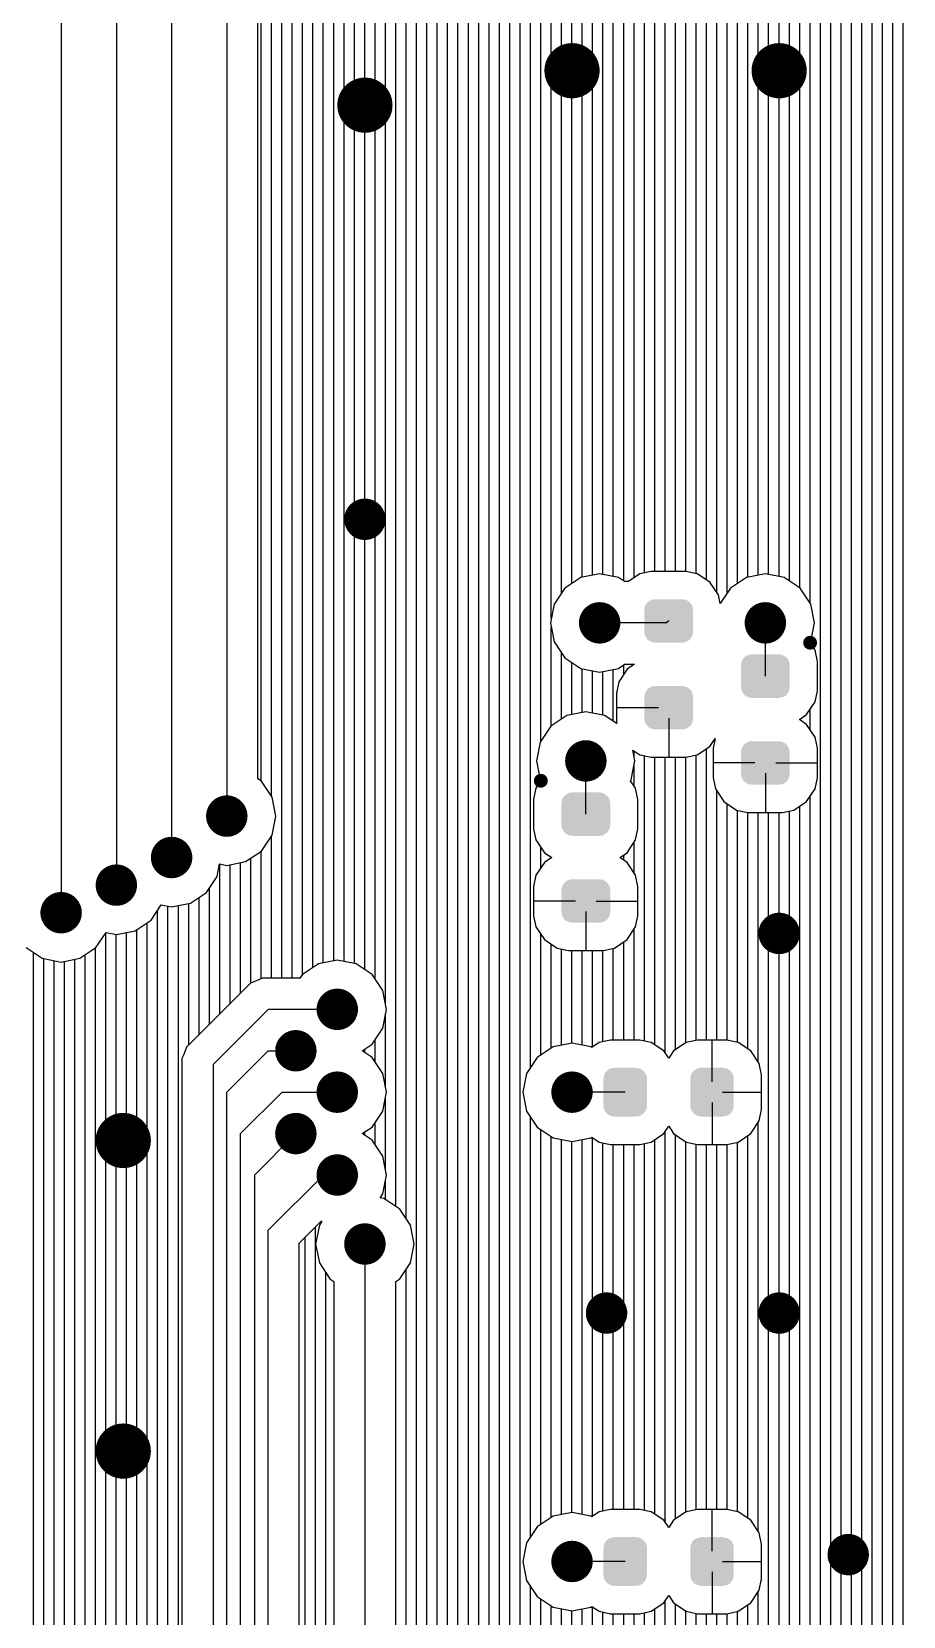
# Model space of a CAD drawing. Extents: x 295 to 953, y 10 to 290.
# Drawn here: x 778.62 to 805.08, y 114.29 to 162.4 of the extents above; entities that cross this region are included whole.
import ezdxf

# ---------------------------------------------------------------- set-up
doc = ezdxf.new("R2010")
doc.units = 0
doc.header["$LTSCALE"] = 5
doc.header["$MEASUREMENT"] = 0
doc.layers.get('0').update_dxf_attribs({"linetype": 'CONTINUOUS', "lineweight": 25})
doc.layers.add('DV-INT-A3_BOT', color=7, linetype='CONTINUOUS')

msp = doc.modelspace()

# ---------------------------------------------------------------- linework, layer by layer
for points, const_width in [([(795.44, 161.213, -1), (794.602, 161.213, -1)], 0.838), ([(801.727, 161.213, -1), (800.889, 161.213, -1)], 0.838), ([(789.154, 160.166, -1), (788.316, 160.166, -1)], 0.838), ([(789.049, 147.593, -1), (788.42, 147.593, -1)], 0.629), ([(796.174, 144.449, -1), (795.545, 144.449, -1)], 0.629), ([(801.203, 144.449, -1), (800.574, 144.449, -1)], 0.629), ([(802.351, 143.846, -1), (802.142, 143.846, -1)], 0.21), ([(795.755, 140.258, -1), (795.126, 140.258, -1)], 0.629), ([(794.179, 139.655, -1), (793.969, 139.655, -1)], 0.21), ([(784.858, 138.582, -1), (784.229, 138.582, -1)], 0.629), ([(783.182, 137.325, -1), (782.553, 137.325, -1)], 0.629), ([(781.505, 136.486, -1), (780.877, 136.486, -1)], 0.629), ([(779.829, 135.648, -1), (779.2, 135.648, -1)], 0.629), ([(801.622, 135.02, -1), (800.993, 135.02, -1)], 0.629), ([(788.211, 132.715, -1), (787.582, 132.715, -1)], 0.629), ([(786.953, 131.457, -1), (786.325, 131.457, -1)], 0.629), ([(788.211, 130.2, -1), (787.582, 130.2, -1)], 0.629), ([(795.335, 130.2, -1), (794.707, 130.2, -1)], 0.629), ([(781.82, 128.733, -1), (780.981, 128.733, -1)], 0.838), ([(786.953, 128.943, -1), (786.325, 128.943, -1)], 0.629), ([(788.211, 127.685, -1), (787.582, 127.685, -1)], 0.629), ([(789.049, 125.59, -1), (788.42, 125.59, -1)], 0.629), ([(796.383, 123.494, -1), (795.755, 123.494, -1)], 0.629), ([(801.622, 123.494, -1), (800.993, 123.494, -1)], 0.629), ([(781.82, 119.303, -1), (780.981, 119.303, -1)], 0.838), ([(795.335, 115.951, -1), (794.707, 115.951, -1)], 0.629), ([(803.717, 116.16, -1), (803.089, 116.16, -1)], 0.629)]:
    msp.add_lwpolyline(points, format="xyb", close=True, dxfattribs=dict(const_width=const_width))
for points in [[(798.697, 144.177), (798.697, 144.839), (797.213, 144.177), (797.213, 144.839)], [(798.695, 144.839), (798.681, 144.932), (797.215, 144.839), (797.23, 144.932)], [(798.681, 144.932), (798.676, 144.942), (797.23, 144.932), (797.232, 144.942)], [(798.676, 144.942), (798.636, 145.026), (797.232, 144.942), (797.275, 145.026)], [(798.636, 145.026), (798.627, 145.035), (797.275, 145.026), (797.28, 145.035)], [(798.627, 145.035), (798.564, 145.102), (797.28, 145.035), (797.348, 145.102)], [(798.564, 145.102), (798.551, 145.108), (797.348, 145.102), (797.355, 145.108)], [(798.551, 145.108), (798.471, 145.151), (797.355, 145.108), (797.442, 145.151)], [(798.471, 145.151), (798.451, 145.154), (797.442, 145.151), (797.449, 145.154)], [(798.451, 145.154), (798.368, 145.168), (797.449, 145.154), (797.542, 145.168)], [(798.68, 144.084), (798.695, 144.177), (797.229, 144.084), (797.215, 144.177)], [(798.678, 144.074), (798.68, 144.084), (797.234, 144.074), (797.229, 144.084)], [(798.634, 143.99), (798.678, 144.074), (797.274, 143.99), (797.234, 144.074)], [(798.63, 143.981), (798.634, 143.99), (797.282, 143.981), (797.274, 143.99)], [(798.561, 143.914), (798.63, 143.981), (797.346, 143.914), (797.282, 143.981)], [(798.555, 143.908), (798.561, 143.914), (797.358, 143.908), (797.346, 143.914)], [(798.467, 143.865), (798.555, 143.908), (797.439, 143.865), (797.358, 143.908)], [(798.46, 143.862), (798.467, 143.865), (797.459, 143.862), (797.439, 143.865)], [(798.368, 143.848), (798.46, 143.862), (797.542, 143.848), (797.459, 143.862)], [(801.561, 143.359), (801.497, 143.425), (800.214, 143.359), (800.282, 143.425)], [(801.497, 143.425), (801.485, 143.432), (800.282, 143.425), (800.289, 143.432)], [(801.485, 143.432), (801.405, 143.474), (800.289, 143.432), (800.376, 143.474)], [(801.405, 143.474), (801.385, 143.478), (800.376, 143.474), (800.383, 143.478)], [(801.385, 143.478), (801.301, 143.492), (800.383, 143.478), (800.476, 143.492)], [(801.63, 142.501), (801.63, 143.163), (800.147, 142.501), (800.147, 143.163)], [(801.628, 143.163), (801.615, 143.256), (800.149, 143.163), (800.164, 143.256)], [(801.615, 143.256), (801.61, 143.266), (800.164, 143.256), (800.166, 143.266)], [(801.61, 143.266), (801.57, 143.35), (800.166, 143.266), (800.209, 143.35)], [(801.57, 143.35), (801.561, 143.359), (800.209, 143.35), (800.214, 143.359)], [(798.627, 142.399), (798.564, 142.466), (797.28, 142.399), (797.348, 142.466)], [(798.564, 142.466), (798.551, 142.472), (797.348, 142.466), (797.355, 142.472)], [(798.551, 142.472), (798.471, 142.515), (797.355, 142.472), (797.442, 142.515)], [(798.471, 142.515), (798.451, 142.518), (797.442, 142.515), (797.449, 142.518)], [(798.451, 142.518), (798.368, 142.532), (797.449, 142.518), (797.542, 142.532)], [(801.613, 142.408), (801.628, 142.501), (800.162, 142.408), (800.149, 142.501)], [(801.612, 142.397), (801.613, 142.408), (800.167, 142.397), (800.162, 142.408)], [(798.697, 141.541), (798.697, 142.203), (797.213, 141.541), (797.213, 142.203)], [(798.695, 142.203), (798.681, 142.296), (797.215, 142.203), (797.23, 142.296)], [(798.681, 142.296), (798.676, 142.306), (797.23, 142.296), (797.232, 142.306)], [(798.676, 142.306), (798.636, 142.39), (797.232, 142.306), (797.275, 142.39)], [(798.636, 142.39), (798.627, 142.399), (797.275, 142.39), (797.28, 142.399)], [(801.568, 142.313), (801.612, 142.397), (800.207, 142.313), (800.167, 142.397)], [(801.563, 142.304), (801.568, 142.313), (800.216, 142.304), (800.207, 142.313)], [(801.495, 142.238), (801.563, 142.304), (800.28, 142.238), (800.216, 142.304)], [(801.488, 142.231), (801.495, 142.238), (800.292, 142.231), (800.28, 142.238)], [(801.401, 142.189), (801.488, 142.231), (800.373, 142.189), (800.292, 142.231)], [(801.394, 142.185), (801.401, 142.189), (800.392, 142.185), (800.373, 142.189)], [(801.301, 142.172), (801.394, 142.185), (800.476, 142.172), (800.392, 142.185)], [(798.68, 141.448), (798.695, 141.541), (797.229, 141.448), (797.215, 141.541)], [(798.678, 141.437), (798.68, 141.448), (797.234, 141.437), (797.229, 141.448)], [(798.634, 141.353), (798.678, 141.437), (797.274, 141.353), (797.234, 141.437)], [(798.63, 141.345), (798.634, 141.353), (797.282, 141.345), (797.274, 141.353)], [(798.561, 141.278), (798.63, 141.345), (797.346, 141.278), (797.282, 141.345)], [(798.555, 141.272), (798.561, 141.278), (797.358, 141.272), (797.346, 141.278)], [(798.467, 141.229), (798.555, 141.272), (797.439, 141.229), (797.358, 141.272)], [(798.46, 141.226), (798.467, 141.229), (797.459, 141.226), (797.439, 141.229)], [(798.368, 141.212), (798.46, 141.226), (797.542, 141.212), (797.459, 141.226)], [(801.63, 139.864), (801.63, 140.527), (800.147, 139.864), (800.147, 140.527)], [(801.628, 140.527), (801.615, 140.619), (800.149, 140.527), (800.164, 140.619)], [(801.615, 140.619), (801.61, 140.63), (800.164, 140.619), (800.166, 140.63)], [(801.61, 140.63), (801.57, 140.714), (800.166, 140.63), (800.209, 140.714)], [(801.57, 140.714), (801.561, 140.723), (800.209, 140.714), (800.214, 140.723)], [(801.561, 140.723), (801.497, 140.789), (800.214, 140.723), (800.282, 140.789)], [(801.497, 140.789), (801.485, 140.796), (800.282, 140.789), (800.289, 140.796)], [(801.485, 140.796), (801.405, 140.838), (800.289, 140.796), (800.376, 140.838)], [(801.405, 140.838), (801.385, 140.842), (800.376, 140.838), (800.383, 140.842)], [(801.385, 140.842), (801.301, 140.856), (800.383, 140.842), (800.476, 140.856)], [(801.613, 139.772), (801.628, 139.864), (800.162, 139.772), (800.149, 139.864)], [(801.612, 139.761), (801.613, 139.772), (800.167, 139.761), (800.162, 139.772)], [(801.568, 139.677), (801.612, 139.761), (800.207, 139.677), (800.167, 139.761)], [(801.563, 139.668), (801.568, 139.677), (800.216, 139.668), (800.207, 139.677)], [(801.495, 139.602), (801.563, 139.668), (800.28, 139.602), (800.216, 139.668)], [(801.488, 139.595), (801.495, 139.602), (800.292, 139.595), (800.28, 139.602)], [(801.401, 139.553), (801.488, 139.595), (800.373, 139.553), (800.292, 139.595)], [(801.394, 139.549), (801.401, 139.553), (800.392, 139.549), (800.373, 139.553)], [(801.301, 139.535), (801.394, 139.549), (800.476, 139.535), (800.392, 139.549)], [(796.18, 138.972), (796.167, 139.065), (794.701, 138.972), (794.716, 139.065)], [(796.167, 139.065), (796.162, 139.075), (794.716, 139.065), (794.717, 139.075)], [(796.162, 139.075), (796.121, 139.159), (794.717, 139.075), (794.761, 139.159)], [(796.121, 139.159), (796.113, 139.168), (794.761, 139.159), (794.766, 139.168)], [(796.113, 139.168), (796.049, 139.234), (794.766, 139.168), (794.834, 139.234)], [(796.049, 139.234), (796.037, 139.241), (794.834, 139.234), (794.841, 139.241)], [(796.037, 139.241), (795.956, 139.283), (794.841, 139.241), (794.928, 139.283)], [(795.956, 139.283), (795.936, 139.287), (794.928, 139.283), (794.935, 139.287)], [(795.936, 139.287), (795.853, 139.301), (794.935, 139.287), (795.027, 139.301)], [(796.182, 138.31), (796.182, 138.972), (794.698, 138.31), (794.698, 138.972)], [(796.165, 138.217), (796.18, 138.31), (794.714, 138.217), (794.701, 138.31)], [(796.163, 138.206), (796.165, 138.217), (794.719, 138.206), (794.714, 138.217)], [(796.12, 138.122), (796.163, 138.206), (794.759, 138.122), (794.719, 138.206)], [(796.115, 138.113), (796.12, 138.122), (794.768, 138.113), (794.759, 138.122)], [(796.047, 138.047), (796.115, 138.113), (794.832, 138.047), (794.768, 138.113)], [(796.04, 138.04), (796.047, 138.047), (794.844, 138.04), (794.832, 138.047)], [(795.953, 137.998), (796.04, 138.04), (794.924, 137.998), (794.844, 138.04)], [(795.946, 137.994), (795.953, 137.998), (794.944, 137.994), (794.924, 137.998)], [(795.853, 137.981), (795.946, 137.994), (795.027, 137.981), (794.944, 137.994)], [(796.037, 136.605), (795.956, 136.647), (794.841, 136.605), (794.928, 136.647)], [(795.956, 136.647), (795.936, 136.651), (794.928, 136.647), (794.935, 136.651)], [(795.936, 136.651), (795.853, 136.665), (794.935, 136.651), (795.027, 136.665)], [(796.182, 135.673), (796.182, 136.336), (794.698, 135.673), (794.698, 136.336)], [(796.18, 136.336), (796.167, 136.428), (794.701, 136.336), (794.716, 136.428)], [(796.167, 136.428), (796.162, 136.439), (794.716, 136.428), (794.717, 136.439)], [(796.162, 136.439), (796.121, 136.523), (794.717, 136.439), (794.761, 136.523)], [(796.121, 136.523), (796.113, 136.532), (794.761, 136.523), (794.766, 136.532)], [(796.113, 136.532), (796.049, 136.598), (794.766, 136.532), (794.834, 136.598)], [(796.049, 136.598), (796.037, 136.605), (794.834, 136.598), (794.841, 136.605)], [(796.165, 135.581), (796.18, 135.673), (794.714, 135.581), (794.701, 135.673)], [(796.163, 135.57), (796.165, 135.581), (794.719, 135.57), (794.714, 135.581)], [(796.12, 135.486), (796.163, 135.57), (794.759, 135.486), (794.719, 135.57)], [(796.115, 135.477), (796.12, 135.486), (794.768, 135.477), (794.759, 135.486)], [(796.047, 135.411), (796.115, 135.477), (794.832, 135.411), (794.768, 135.477)], [(796.04, 135.404), (796.047, 135.411), (794.844, 135.404), (794.832, 135.411)], [(795.953, 135.362), (796.04, 135.404), (794.924, 135.362), (794.844, 135.404)], [(795.946, 135.358), (795.953, 135.362), (794.944, 135.358), (794.924, 135.362)], [(795.853, 135.344), (795.946, 135.358), (795.027, 135.344), (794.944, 135.358)], [(797.226, 130.808), (797.162, 130.874), (796.041, 130.808), (796.11, 130.874)], [(797.162, 130.874), (797.149, 130.881), (796.11, 130.874), (796.117, 130.881)], [(797.149, 130.881), (797.069, 130.922), (796.117, 130.881), (796.204, 130.922)], [(797.069, 130.922), (797.048, 130.926), (796.204, 130.922), (796.211, 130.926)], [(797.048, 130.926), (796.966, 130.939), (796.211, 130.926), (796.304, 130.939)], [(796.966, 130.939), (796.966, 130.942), (796.304, 130.939), (796.304, 130.942)], [(799.862, 130.808), (799.798, 130.874), (798.677, 130.808), (798.746, 130.874)], [(799.798, 130.874), (799.785, 130.881), (798.746, 130.874), (798.753, 130.881)], [(799.785, 130.881), (799.705, 130.922), (798.753, 130.881), (798.84, 130.922)], [(799.705, 130.922), (799.684, 130.926), (798.84, 130.922), (798.848, 130.926)], [(799.684, 130.926), (799.602, 130.939), (798.848, 130.926), (798.94, 130.939)], [(799.602, 130.939), (799.602, 130.942), (798.94, 130.939), (798.94, 130.942)], [(797.295, 130.613), (797.281, 130.705), (795.975, 130.613), (795.99, 130.705)], [(797.295, 130.611), (797.295, 130.613), (795.975, 130.611), (795.975, 130.613)], [(797.295, 129.789), (797.295, 130.611), (795.975, 129.789), (795.975, 130.611)], [(797.281, 130.705), (797.275, 130.716), (795.99, 130.705), (795.992, 130.716)], [(797.275, 130.716), (797.235, 130.799), (795.992, 130.716), (796.036, 130.799)], [(797.235, 130.799), (797.226, 130.808), (796.036, 130.799), (796.041, 130.808)], [(799.931, 130.613), (799.917, 130.705), (798.611, 130.613), (798.626, 130.705)], [(799.931, 130.611), (799.931, 130.613), (798.611, 130.611), (798.611, 130.613)], [(799.931, 129.789), (799.931, 130.611), (798.611, 129.789), (798.611, 130.611)], [(799.917, 130.705), (799.912, 130.716), (798.626, 130.705), (798.628, 130.716)], [(799.912, 130.716), (799.871, 130.799), (798.628, 130.716), (798.672, 130.799)], [(799.871, 130.799), (799.862, 130.808), (798.672, 130.799), (798.677, 130.808)], [(797.295, 129.787), (797.295, 129.789), (795.975, 129.787), (795.975, 129.789)], [(797.279, 129.695), (797.295, 129.787), (795.989, 129.695), (795.975, 129.787)], [(797.277, 129.684), (797.279, 129.695), (795.994, 129.684), (795.989, 129.695)], [(797.233, 129.601), (797.277, 129.684), (796.034, 129.601), (795.994, 129.684)], [(797.228, 129.591), (797.233, 129.601), (796.044, 129.591), (796.034, 129.601)], [(797.16, 129.526), (797.228, 129.591), (796.107, 129.526), (796.044, 129.591)], [(797.153, 129.519), (797.16, 129.526), (796.12, 129.519), (796.107, 129.526)], [(797.065, 129.478), (797.153, 129.519), (796.2, 129.478), (796.12, 129.519)], [(797.058, 129.474), (797.065, 129.478), (796.222, 129.474), (796.2, 129.478)], [(796.966, 129.461), (797.058, 129.474), (796.304, 129.461), (796.222, 129.474)], [(796.966, 129.458), (796.966, 129.461), (796.304, 129.458), (796.304, 129.461)], [(799.931, 129.787), (799.931, 129.789), (798.611, 129.787), (798.611, 129.789)], [(799.915, 129.695), (799.931, 129.787), (798.625, 129.695), (798.611, 129.787)], [(799.913, 129.684), (799.915, 129.695), (798.63, 129.684), (798.625, 129.695)], [(799.869, 129.601), (799.913, 129.684), (798.67, 129.601), (798.63, 129.684)], [(799.864, 129.591), (799.869, 129.601), (798.68, 129.591), (798.67, 129.601)], [(799.796, 129.526), (799.864, 129.591), (798.744, 129.526), (798.68, 129.591)], [(799.789, 129.519), (799.796, 129.526), (798.757, 129.519), (798.744, 129.526)], [(799.701, 129.478), (799.789, 129.519), (798.836, 129.478), (798.757, 129.519)], [(799.694, 129.474), (799.701, 129.478), (798.858, 129.474), (798.836, 129.478)], [(799.602, 129.461), (799.694, 129.474), (798.94, 129.461), (798.858, 129.474)], [(799.602, 129.458), (799.602, 129.461), (798.94, 129.458), (798.94, 129.461)], [(797.295, 116.363), (797.281, 116.455), (795.975, 116.363), (795.99, 116.455)], [(797.281, 116.455), (797.275, 116.467), (795.99, 116.455), (795.992, 116.467)], [(797.275, 116.467), (797.235, 116.55), (795.992, 116.467), (796.036, 116.55)], [(797.235, 116.55), (797.226, 116.559), (796.036, 116.55), (796.041, 116.559)], [(797.226, 116.559), (797.162, 116.625), (796.041, 116.559), (796.11, 116.625)], [(797.162, 116.625), (797.149, 116.631), (796.11, 116.625), (796.117, 116.631)], [(797.149, 116.631), (797.069, 116.673), (796.117, 116.631), (796.204, 116.673)], [(797.069, 116.673), (797.048, 116.676), (796.204, 116.673), (796.211, 116.676)], [(797.048, 116.676), (796.966, 116.69), (796.211, 116.676), (796.304, 116.69)], [(796.966, 116.69), (796.966, 116.692), (796.304, 116.69), (796.304, 116.692)], [(799.931, 116.363), (799.917, 116.455), (798.611, 116.363), (798.626, 116.455)], [(799.917, 116.455), (799.912, 116.467), (798.626, 116.455), (798.628, 116.467)], [(799.912, 116.467), (799.871, 116.55), (798.628, 116.467), (798.672, 116.55)], [(799.871, 116.55), (799.862, 116.559), (798.672, 116.55), (798.677, 116.559)], [(799.862, 116.559), (799.798, 116.625), (798.677, 116.559), (798.746, 116.625)], [(799.798, 116.625), (799.785, 116.631), (798.746, 116.625), (798.753, 116.631)], [(799.785, 116.631), (799.705, 116.673), (798.753, 116.631), (798.84, 116.673)], [(799.705, 116.673), (799.684, 116.676), (798.84, 116.673), (798.848, 116.676)], [(799.684, 116.676), (799.602, 116.69), (798.848, 116.676), (798.94, 116.69)], [(799.602, 116.69), (799.602, 116.692), (798.94, 116.69), (798.94, 116.692)], [(797.295, 116.361), (797.295, 116.363), (795.975, 116.361), (795.975, 116.363)], [(797.295, 115.54), (797.295, 116.361), (795.975, 115.54), (795.975, 116.361)], [(799.931, 116.361), (799.931, 116.363), (798.611, 116.361), (798.611, 116.363)], [(799.931, 115.54), (799.931, 116.361), (798.611, 115.54), (798.611, 116.361)], [(797.295, 115.538), (797.295, 115.54), (795.975, 115.538), (795.975, 115.54)], [(797.279, 115.446), (797.295, 115.538), (795.989, 115.446), (795.975, 115.538)], [(799.931, 115.538), (799.931, 115.54), (798.611, 115.538), (798.611, 115.54)], [(799.915, 115.446), (799.931, 115.538), (798.625, 115.446), (798.611, 115.538)], [(797.277, 115.435), (797.279, 115.446), (795.994, 115.435), (795.989, 115.446)], [(797.233, 115.351), (797.277, 115.435), (796.034, 115.351), (795.994, 115.435)], [(797.228, 115.342), (797.233, 115.351), (796.044, 115.342), (796.034, 115.351)], [(797.16, 115.276), (797.228, 115.342), (796.107, 115.276), (796.044, 115.342)], [(797.153, 115.27), (797.16, 115.276), (796.12, 115.27), (796.107, 115.276)], [(797.065, 115.228), (797.153, 115.27), (796.2, 115.228), (796.12, 115.27)], [(797.058, 115.225), (797.065, 115.228), (796.222, 115.225), (796.2, 115.228)], [(796.966, 115.211), (797.058, 115.225), (796.304, 115.211), (796.222, 115.225)], [(796.966, 115.209), (796.966, 115.211), (796.304, 115.209), (796.304, 115.211)], [(799.913, 115.435), (799.915, 115.446), (798.63, 115.435), (798.625, 115.446)], [(799.869, 115.351), (799.913, 115.435), (798.67, 115.351), (798.63, 115.435)], [(799.864, 115.342), (799.869, 115.351), (798.68, 115.342), (798.67, 115.351)], [(799.796, 115.276), (799.864, 115.342), (798.744, 115.276), (798.68, 115.342)], [(799.789, 115.27), (799.796, 115.276), (798.757, 115.27), (798.744, 115.276)], [(799.701, 115.228), (799.789, 115.27), (798.836, 115.228), (798.757, 115.27)], [(799.694, 115.225), (799.701, 115.228), (798.858, 115.225), (798.836, 115.228)], [(799.602, 115.211), (799.694, 115.225), (798.94, 115.211), (798.858, 115.225)], [(799.602, 115.209), (799.602, 115.211), (798.94, 115.209), (798.94, 115.211)]]:
    msp.add_solid(points)
at = {"layer": 'DV-INT-A3_BOT'}
for p, q in [((786.216, 133.658), (786.216, 220.935)), ((786.53, 133.658), (786.53, 220.935)), ((786.845, 133.775), (786.845, 220.935)), ((787.159, 133.989), (787.159, 220.935)), ((787.473, 134.123), (787.473, 220.935)), ((787.788, 134.186), (787.788, 220.935)), ((788.102, 134.165), (788.102, 220.935)), ((788.416, 134.102), (788.416, 220.935)), ((788.73, 133.917), (788.73, 220.935)), ((789.045, 133.628), (789.045, 220.935)), ((789.359, 132.857), (789.359, 220.935)), ((789.673, 126.721), (789.673, 220.935)), ((789.988, 126.348), (789.988, 220.935)), ((790.302, 111.94), (790.302, 220.935)), ((790.616, 111.625), (790.616, 220.935)), ((790.931, 111.445), (790.931, 220.935)), ((791.245, 111.445), (791.245, 220.935)), ((791.559, 111.445), (791.559, 220.935)), ((791.874, 111.445), (791.874, 220.935)), ((792.188, 111.445), (792.188, 220.935)), ((792.502, 111.445), (792.502, 220.935)), ((792.817, 111.445), (792.817, 220.935)), ((793.131, 111.445), (793.131, 220.935)), ((793.445, 111.445), (793.445, 220.935)), ((793.76, 130.954), (793.76, 220.935)), ((794.074, 140.858), (794.074, 220.935)), ((794.388, 144.592), (794.388, 220.935)), ((794.703, 145.363), (794.703, 220.935)), ((795.017, 145.652), (795.017, 220.935)), ((795.331, 145.837), (795.331, 220.935)), ((795.646, 145.899), (795.646, 220.935)), ((795.96, 145.92), (795.96, 220.935)), ((796.274, 145.858), (796.274, 220.935)), ((796.589, 145.723), (796.589, 220.935)), ((796.903, 145.82), (796.903, 220.935)), ((797.217, 145.966), (797.217, 220.935)), ((797.532, 146.008), (797.532, 220.935)), ((797.846, 146.008), (797.846, 220.935)), ((798.16, 146.008), (798.16, 220.935)), ((798.475, 146.008), (798.475, 220.935)), ((798.789, 145.946), (798.789, 220.935)), ((799.103, 145.749), (799.103, 220.935)), ((799.418, 145.363), (799.418, 220.935)), ((799.732, 145.363), (799.732, 220.935)), ((800.046, 145.652), (800.046, 220.935)), ((800.361, 145.837), (800.361, 220.935)), ((800.675, 145.899), (800.675, 220.935)), ((800.989, 145.92), (800.989, 220.935)), ((801.303, 145.858), (801.303, 220.935)), ((801.618, 145.723), (801.618, 220.797)), ((801.932, 145.51), (801.932, 220.482)), ((802.246, 145.049), (802.246, 220.168)), ((802.561, 111.445), (802.561, 219.854)), ((802.875, 111.445), (802.875, 219.539)), ((803.189, 111.445), (803.189, 219.225)), ((803.504, 111.445), (803.504, 218.911)), ((803.818, 111.445), (803.818, 218.597)), ((804.132, 111.445), (804.132, 218.282)), ((779.514, 202.285), (779.514, 135.648)), ((781.191, 201.866), (781.191, 136.486)), ((782.867, 201.447), (782.867, 137.325)), ((784.544, 201.028), (784.544, 138.582)), ((785.902, 139.181), (785.902, 200.424)), ((785.487, 139.714), (785.487, 199.892)), ((785.587, 139.642), (785.587, 199.963)), ((804.447, 111.445), (804.447, 183.748)), ((804.761, 111.445), (804.761, 182.99)), ((805.075, 111.445), (805.075, 182.675)), ((795.285, 145.828), (794.799, 145.505)), ((795.859, 145.941), (795.285, 145.828)), ((796.429, 145.828), (795.859, 145.941)), ((796.614, 145.707), (796.429, 145.828)), ((797.083, 145.941), (796.731, 145.707)), ((797.427, 146.008), (797.083, 145.941)), ((798.479, 146.008), (797.427, 146.008)), ((798.822, 145.941), (798.479, 146.008)), ((799.208, 145.681), (798.822, 145.941)), ((800.314, 145.828), (799.828, 145.505)), ((800.889, 145.941), (800.314, 145.828)), ((801.459, 145.828), (800.889, 145.941)), ((801.945, 145.505), (801.459, 145.828)), ((794.799, 145.505), (794.476, 145.019)), ((796.731, 145.707), (796.614, 145.707)), ((799.464, 145.296), (799.208, 145.681)), ((799.518, 145.036), (799.464, 145.296)), ((799.828, 145.505), (799.518, 145.036)), ((802.267, 145.019), (801.945, 145.505)), ((794.476, 145.019), (794.363, 144.449)), ((802.381, 144.449), (802.267, 145.019)), ((794.363, 144.449), (794.476, 143.875)), ((797.892, 144.449), (795.859, 144.449)), ((797.955, 144.508), (797.892, 144.449)), ((800.889, 142.832), (800.889, 144.449)), ((802.267, 143.875), (802.381, 144.449)), ((794.388, 141.319), (794.388, 144.303)), ((794.476, 143.875), (794.799, 143.389)), ((802.246, 143.846), (802.267, 143.875)), ((794.703, 141.532), (794.703, 143.532)), ((794.799, 143.389), (795.285, 143.066)), ((802.397, 143.62), (802.246, 143.846)), ((802.469, 143.28), (802.397, 143.62)), ((795.017, 141.667), (795.017, 143.242)), ((795.285, 143.066), (795.859, 142.953)), ((795.331, 141.729), (795.331, 143.058)), ((795.646, 141.708), (795.646, 142.995)), ((795.859, 142.953), (796.429, 143.066)), ((795.96, 141.646), (795.96, 142.974)), ((796.274, 141.461), (796.274, 143.037)), ((796.429, 143.066), (796.614, 143.192)), ((796.698, 143.041), (796.442, 142.656)), ((796.589, 142.882), (796.589, 143.171)), ((796.614, 143.192), (796.92, 143.192)), ((796.92, 143.192), (796.698, 143.041)), ((796.903, 143.179), (796.903, 143.192)), ((802.469, 142.387), (802.469, 143.28)), ((796.442, 142.656), (796.371, 142.316)), ((796.371, 142.316), (796.371, 141.423)), ((802.142, 141.662), (802.397, 142.048)), ((802.397, 142.048), (802.469, 142.387)), ((794.866, 141.637), (794.38, 141.314)), ((795.44, 141.75), (794.866, 141.637)), ((796.01, 141.637), (795.44, 141.75)), ((796.379, 141.394), (796.01, 141.637)), ((797.641, 141.872), (796.371, 141.872)), ((797.955, 141.558), (797.955, 140.371)), ((801.92, 141.516), (802.142, 141.662)), ((802.142, 141.365), (801.92, 141.516)), ((801.932, 141.503), (801.932, 141.524)), ((802.246, 141.206), (802.246, 141.822)), ((794.38, 141.314), (794.057, 140.828)), ((796.371, 141.423), (796.379, 141.394)), ((802.397, 140.979), (802.142, 141.365)), ((802.469, 140.64), (802.397, 140.979)), ((794.057, 140.828), (793.944, 140.258)), ((796.932, 140.258), (796.869, 140.585)), ((796.869, 140.585), (797.083, 140.439)), ((796.903, 140.401), (796.903, 140.56)), ((798.822, 140.439), (799.208, 140.698)), ((799.103, 131.78), (799.103, 140.631)), ((799.208, 140.698), (799.363, 140.933)), ((799.363, 140.933), (799.304, 140.64)), ((799.304, 140.64), (799.304, 139.747)), ((802.469, 139.747), (802.469, 140.64)), ((793.944, 140.258), (794.057, 139.684)), ((795.44, 138.641), (795.44, 140.258)), ((796.819, 139.684), (796.932, 140.258)), ((796.903, 139.496), (796.903, 140.112)), ((797.083, 140.439), (797.427, 140.371)), ((797.217, 131.751), (797.217, 140.413)), ((797.427, 140.371), (798.479, 140.371)), ((797.532, 131.633), (797.532, 140.371)), ((797.846, 131.39), (797.846, 140.371)), ((798.16, 131.495), (798.16, 140.371)), ((798.475, 131.705), (798.475, 140.371)), ((798.479, 140.371), (798.822, 140.439)), ((798.789, 131.772), (798.789, 140.434)), ((800.574, 140.195), (799.304, 140.195)), ((801.203, 140.195), (802.469, 140.195)), ((785.6, 139.638), (785.487, 139.714)), ((785.923, 139.152), (785.6, 139.638)), ((794.078, 139.655), (793.927, 139.429)), ((794.057, 139.684), (794.078, 139.655)), ((796.798, 139.655), (796.819, 139.684)), ((796.949, 139.429), (796.798, 139.655)), ((799.304, 139.747), (799.376, 139.408)), ((800.889, 139.881), (800.889, 138.695)), ((802.397, 139.408), (802.469, 139.747)), ((786.036, 138.582), (785.923, 139.152)), ((793.927, 139.429), (793.856, 139.089)), ((793.856, 139.089), (793.856, 138.196)), ((797.02, 139.089), (796.949, 139.429)), ((797.02, 138.196), (797.02, 139.089)), ((799.376, 139.408), (799.631, 139.022)), ((799.418, 131.78), (799.418, 139.341)), ((802.142, 139.022), (802.397, 139.408)), ((802.246, 111.445), (802.246, 139.181)), ((785.923, 138.008), (786.036, 138.582)), ((799.631, 139.022), (800.017, 138.762)), ((799.732, 131.776), (799.732, 138.955)), ((800.017, 138.762), (800.361, 138.695)), ((800.046, 131.713), (800.046, 138.758)), ((800.361, 131.508), (800.361, 138.695)), ((800.361, 138.695), (801.412, 138.695)), ((800.675, 131.105), (800.675, 138.695)), ((800.989, 111.445), (800.989, 138.695)), ((801.303, 111.445), (801.303, 138.695)), ((801.412, 138.695), (801.756, 138.762)), ((801.618, 111.445), (801.618, 138.737)), ((801.756, 138.762), (802.142, 139.022)), ((801.932, 111.445), (801.932, 138.884)), ((793.856, 138.196), (793.927, 137.857)), ((796.949, 137.857), (797.02, 138.196)), ((785.6, 137.522), (785.923, 138.008)), ((785.902, 133.658), (785.902, 137.978)), ((793.927, 137.857), (794.183, 137.471)), ((794.074, 137.015), (794.074, 137.631)), ((796.693, 137.471), (796.949, 137.857)), ((796.903, 136.855), (796.903, 137.79)), ((784.246, 136.75), (784.322, 137.128)), ((784.322, 137.128), (784.544, 137.086)), ((784.33, 132.58), (784.33, 137.128)), ((784.544, 137.086), (785.114, 137.199)), ((784.959, 133.209), (784.959, 137.17)), ((785.114, 137.199), (785.6, 137.522)), ((785.273, 133.515), (785.273, 137.304)), ((785.587, 133.645), (785.587, 137.517)), ((794.183, 137.174), (793.927, 136.788)), ((794.183, 137.471), (794.405, 137.325)), ((794.405, 137.325), (794.183, 137.174)), ((794.388, 137.312), (794.388, 137.333)), ((796.471, 137.325), (796.693, 137.471)), ((796.693, 137.174), (796.471, 137.325)), ((796.589, 137.245), (796.589, 137.4)), ((796.949, 136.788), (796.693, 137.174)), ((783.923, 136.264), (784.246, 136.75)), ((784.644, 132.895), (784.644, 137.107)), ((793.927, 136.788), (793.856, 136.449)), ((797.02, 136.449), (796.949, 136.788)), ((783.437, 135.942), (783.923, 136.264)), ((784.016, 132.266), (784.016, 136.407)), ((793.856, 136.449), (793.856, 135.556)), ((797.02, 135.556), (797.02, 136.449)), ((782.247, 135.426), (782.553, 135.887)), ((782.444, 101.777), (782.444, 135.724)), ((782.553, 135.887), (782.867, 135.828)), ((782.758, 102.091), (782.758, 135.849)), ((782.867, 135.828), (783.437, 135.942)), ((783.073, 102.405), (783.073, 135.87)), ((783.387, 131.637), (783.387, 135.933)), ((783.701, 131.952), (783.701, 136.118)), ((795.126, 136.004), (793.856, 136.004)), ((795.44, 135.69), (795.44, 134.504)), ((795.755, 136.004), (797.02, 136.004)), ((781.761, 135.103), (782.247, 135.426)), ((782.13, 101.462), (782.13, 135.351)), ((793.856, 135.556), (793.927, 135.217)), ((793.927, 135.217), (794.183, 134.831)), ((796.693, 134.831), (796.949, 135.217)), ((796.949, 135.217), (797.02, 135.556)), ((780.571, 134.588), (780.877, 135.049)), ((780.872, 101.387), (780.872, 135.045)), ((780.877, 135.049), (781.191, 134.99)), ((781.187, 101.387), (781.187, 134.99)), ((781.191, 134.99), (781.761, 135.103)), ((781.501, 101.387), (781.501, 135.053)), ((781.815, 101.387), (781.815, 135.141)), ((794.074, 131.332), (794.074, 134.99)), ((794.183, 134.831), (794.569, 134.571)), ((796.308, 134.571), (796.693, 134.831)), ((796.589, 131.78), (796.589, 134.764)), ((796.903, 131.78), (796.903, 135.15)), ((778.454, 134.588), (778.94, 134.265)), ((778.672, 101.387), (778.672, 134.441)), ((778.94, 134.265), (779.514, 134.152)), ((778.986, 101.387), (778.986, 134.257)), ((779.514, 134.152), (780.084, 134.265)), ((779.929, 101.387), (779.929, 134.236)), ((780.084, 134.265), (780.571, 134.588)), ((780.244, 101.387), (780.244, 134.37)), ((780.558, 101.387), (780.558, 134.584)), ((794.388, 131.541), (794.388, 134.693)), ((794.569, 134.571), (794.912, 134.504)), ((794.703, 131.629), (794.703, 134.546)), ((794.912, 134.504), (795.964, 134.504)), ((795.017, 131.692), (795.017, 134.504)), ((795.331, 131.629), (795.331, 134.504)), ((795.646, 131.579), (795.646, 134.504)), ((795.96, 131.734), (795.96, 134.504)), ((795.964, 134.504), (796.308, 134.571)), ((796.274, 131.78), (796.274, 134.567)), ((779.301, 101.387), (779.301, 134.194)), ((779.615, 101.387), (779.615, 134.173)), ((786.836, 133.771), (786.761, 133.658)), ((787.322, 134.093), (786.836, 133.771)), ((787.896, 134.207), (787.322, 134.093)), ((788.466, 134.093), (787.896, 134.207)), ((788.953, 133.771), (788.466, 134.093)), ((789.275, 133.285), (788.953, 133.771)), ((785.265, 133.511), (783.324, 131.57)), ((785.512, 133.611), (785.265, 133.511)), ((785.612, 133.658), (785.512, 133.611)), ((786.761, 133.658), (785.612, 133.658)), ((789.388, 132.715), (789.275, 133.285)), ((785.801, 132.715), (784.125, 131.038)), ((787.896, 132.715), (785.801, 132.715)), ((789.275, 132.14), (789.388, 132.715)), ((789.359, 130.342), (789.359, 132.568)), ((788.953, 131.654), (789.275, 132.14)), ((783.324, 131.57), (783.224, 131.323)), ((784.544, 130.2), (785.801, 131.457)), ((785.801, 131.457), (786.639, 131.457)), ((788.651, 131.457), (788.953, 131.654)), ((788.953, 131.256), (788.651, 131.457)), ((788.73, 131.403), (788.73, 131.508)), ((789.045, 131.114), (789.045, 131.797)), ((794.447, 131.579), (793.961, 131.256)), ((795.021, 131.692), (794.447, 131.579)), ((795.591, 131.579), (795.021, 131.692)), ((795.62, 131.558), (795.591, 131.579)), ((795.847, 131.709), (795.62, 131.558)), ((796.186, 131.78), (795.847, 131.709)), ((797.079, 131.78), (796.186, 131.78)), ((797.418, 131.709), (797.079, 131.78)), ((797.804, 131.453), (797.418, 131.709)), ((797.955, 131.231), (797.804, 131.453)), ((798.102, 131.453), (797.955, 131.231)), ((798.487, 131.709), (798.102, 131.453)), ((798.827, 131.78), (798.487, 131.709)), ((799.719, 131.78), (798.827, 131.78)), ((799.271, 130.514), (799.271, 131.78)), ((800.059, 131.709), (799.719, 131.78)), ((800.444, 131.453), (800.059, 131.709)), ((800.704, 131.067), (800.444, 131.453)), ((783.224, 131.323), (783.182, 131.223)), ((783.182, 131.223), (783.182, 102.51)), ((784.125, 131.038), (784.125, 102.12)), ((789.275, 130.77), (788.953, 131.256)), ((793.961, 131.256), (793.638, 130.77)), ((800.771, 130.724), (800.704, 131.067)), ((789.388, 130.2), (789.275, 130.77)), ((793.638, 130.77), (793.525, 130.2)), ((800.771, 129.672), (800.771, 130.724)), ((784.544, 101.701), (784.544, 130.2)), ((784.963, 128.943), (786.22, 130.2)), ((786.22, 130.2), (787.896, 130.2)), ((789.275, 129.626), (789.388, 130.2)), ((789.359, 127.828), (789.359, 130.053)), ((793.525, 130.2), (793.638, 129.626)), ((796.635, 130.2), (795.021, 130.2)), ((799.585, 130.2), (800.771, 130.2)), ((788.953, 129.14), (789.275, 129.626)), ((793.638, 129.626), (793.961, 129.14)), ((793.76, 116.705), (793.76, 129.441)), ((799.271, 129.886), (799.271, 128.616)), ((800.704, 129.328), (800.771, 129.672)), ((784.963, 101.282), (784.963, 128.943)), ((786.639, 128.943), (785.382, 127.685)), ((788.651, 128.943), (788.953, 129.14)), ((788.953, 128.741), (788.651, 128.943)), ((788.73, 128.888), (788.73, 128.993)), ((789.045, 128.599), (789.045, 129.282)), ((793.961, 129.14), (794.447, 128.817)), ((794.074, 117.082), (794.074, 129.064)), ((797.418, 128.687), (797.804, 128.943)), ((797.804, 128.943), (797.955, 129.165)), ((797.846, 117.141), (797.846, 129.005)), ((797.955, 129.165), (798.102, 128.943)), ((798.102, 128.943), (798.487, 128.687)), ((800.059, 128.687), (800.444, 128.943)), ((800.444, 128.943), (800.704, 129.328)), ((800.675, 116.856), (800.675, 129.29)), ((789.275, 128.255), (788.953, 128.741)), ((794.388, 117.292), (794.388, 128.855)), ((794.447, 128.817), (795.021, 128.704)), ((794.703, 117.38), (794.703, 128.767)), ((795.017, 117.443), (795.017, 128.704)), ((795.021, 128.704), (795.591, 128.817)), ((795.331, 117.38), (795.331, 128.767)), ((795.591, 128.817), (795.62, 128.838)), ((795.62, 128.838), (795.847, 128.687)), ((795.646, 117.329), (795.646, 128.817)), ((795.847, 128.687), (796.186, 128.616)), ((795.96, 117.484), (795.96, 128.662)), ((796.186, 128.616), (797.079, 128.616)), ((796.274, 117.531), (796.274, 128.616)), ((796.589, 117.531), (796.589, 128.616)), ((796.903, 117.531), (796.903, 128.616)), ((797.079, 128.616), (797.418, 128.687)), ((797.217, 117.501), (797.217, 128.645)), ((797.532, 117.384), (797.532, 128.762)), ((798.16, 117.246), (798.16, 128.901)), ((798.475, 117.455), (798.475, 128.691)), ((798.487, 128.687), (798.827, 128.616)), ((798.789, 117.522), (798.789, 128.624)), ((798.827, 128.616), (799.719, 128.616)), ((799.103, 117.531), (799.103, 128.616)), ((799.418, 117.531), (799.418, 128.616)), ((799.719, 128.616), (800.059, 128.687)), ((799.732, 117.526), (799.732, 128.62)), ((800.046, 117.463), (800.046, 128.683)), ((800.361, 117.258), (800.361, 128.888)), ((789.388, 127.685), (789.275, 128.255)), ((785.382, 127.685), (785.382, 100.863)), ((785.801, 126.009), (787.477, 127.685)), ((787.477, 127.685), (787.896, 127.685)), ((789.275, 127.111), (789.388, 127.685)), ((789.359, 126.931), (789.359, 127.539)), ((789.196, 126.99), (789.275, 127.111)), ((789.305, 126.969), (789.196, 126.99)), ((789.791, 126.646), (789.305, 126.969)), ((790.114, 126.16), (789.791, 126.646)), ((786.744, 125.615), (787.41, 126.286)), ((787.352, 126.16), (787.238, 125.59)), ((787.238, 125.59), (787.238, 126.114)), ((787.431, 126.281), (787.352, 126.16)), ((787.41, 126.286), (787.431, 126.281)), ((790.227, 125.59), (790.114, 126.16)), ((785.801, 100.444), (785.801, 126.009)), ((786.744, 100.255), (786.744, 125.615)), ((786.924, 99.291), (786.924, 125.799)), ((787.238, 125.59), (787.352, 125.016)), ((787.238, 99.291), (787.238, 125.586)), ((788.735, 125.59), (788.735, 112.179)), ((790.114, 125.016), (790.227, 125.59)), ((787.352, 125.016), (787.674, 124.53)), ((787.553, 99.291), (787.553, 124.714)), ((789.791, 124.53), (790.114, 125.016)), ((789.988, 112.254), (789.988, 124.827)), ((787.674, 124.53), (787.792, 124.454)), ((787.792, 124.454), (787.792, 111.99)), ((789.678, 124.454), (789.791, 124.53)), ((789.678, 112.568), (789.678, 124.454)), ((795.021, 117.443), (794.447, 117.329)), ((795.591, 117.329), (795.021, 117.443)), ((795.847, 117.459), (795.62, 117.308)), ((796.186, 117.531), (795.847, 117.459)), ((797.079, 117.531), (796.186, 117.531)), ((797.418, 117.459), (797.079, 117.531)), ((797.804, 117.204), (797.418, 117.459)), ((798.487, 117.459), (798.102, 117.204)), ((798.827, 117.531), (798.487, 117.459)), ((799.719, 117.531), (798.827, 117.531)), ((799.271, 116.265), (799.271, 117.531)), ((800.059, 117.459), (799.719, 117.531)), ((800.444, 117.204), (800.059, 117.459)), ((793.961, 117.007), (793.638, 116.521)), ((794.447, 117.329), (793.961, 117.007)), ((795.62, 117.308), (795.591, 117.329)), ((797.955, 116.982), (797.804, 117.204)), ((798.102, 117.204), (797.955, 116.982)), ((800.704, 116.818), (800.444, 117.204)), ((793.638, 116.521), (793.525, 115.951)), ((800.771, 116.474), (800.704, 116.818)), ((800.771, 115.422), (800.771, 116.474)), ((793.525, 115.951), (793.638, 115.376)), ((796.635, 115.951), (795.021, 115.951)), ((799.585, 115.951), (800.771, 115.951)), ((799.271, 115.636), (799.271, 114.366)), ((793.638, 115.376), (793.961, 114.89)), ((793.76, 111.445), (793.76, 115.192)), ((800.444, 114.693), (800.704, 115.079)), ((800.675, 111.445), (800.675, 115.041)), ((800.704, 115.079), (800.771, 115.422)), ((793.961, 114.89), (794.447, 114.568)), ((794.074, 111.445), (794.074, 114.815)), ((794.388, 111.445), (794.388, 114.605)), ((794.447, 114.568), (795.021, 114.454)), ((794.703, 111.445), (794.703, 114.517)), ((795.021, 114.454), (795.591, 114.568)), ((795.331, 111.445), (795.331, 114.517)), ((795.591, 114.568), (795.62, 114.588)), ((795.62, 114.588), (795.847, 114.438)), ((795.646, 111.445), (795.646, 114.568)), ((797.418, 114.438), (797.804, 114.693)), ((797.532, 111.445), (797.532, 114.513)), ((797.804, 114.693), (797.955, 114.915)), ((797.846, 111.445), (797.846, 114.756)), ((797.955, 114.915), (798.102, 114.693)), ((798.102, 114.693), (798.487, 114.438)), ((798.16, 111.445), (798.16, 114.651)), ((800.059, 114.438), (800.444, 114.693)), ((800.361, 111.445), (800.361, 114.639)), ((795.017, 111.445), (795.017, 114.454)), ((795.847, 114.438), (796.186, 114.366)), ((795.96, 111.445), (795.96, 114.412)), ((796.186, 114.366), (797.079, 114.366)), ((796.274, 111.445), (796.274, 114.366)), ((796.589, 111.445), (796.589, 114.366)), ((796.903, 111.445), (796.903, 114.366)), ((797.079, 114.366), (797.418, 114.438)), ((797.217, 111.445), (797.217, 114.396)), ((798.475, 111.445), (798.475, 114.442)), ((798.487, 114.438), (798.827, 114.366)), ((798.789, 111.445), (798.789, 114.375)), ((798.827, 114.366), (799.719, 114.366)), ((799.103, 111.445), (799.103, 114.366)), ((799.418, 111.445), (799.418, 114.366)), ((799.719, 114.366), (800.059, 114.438)), ((799.732, 111.445), (799.732, 114.371)), ((800.046, 111.445), (800.046, 114.433))]:
    msp.add_line(p, q, dxfattribs=at)

doc.saveas('drawing.dxf')
